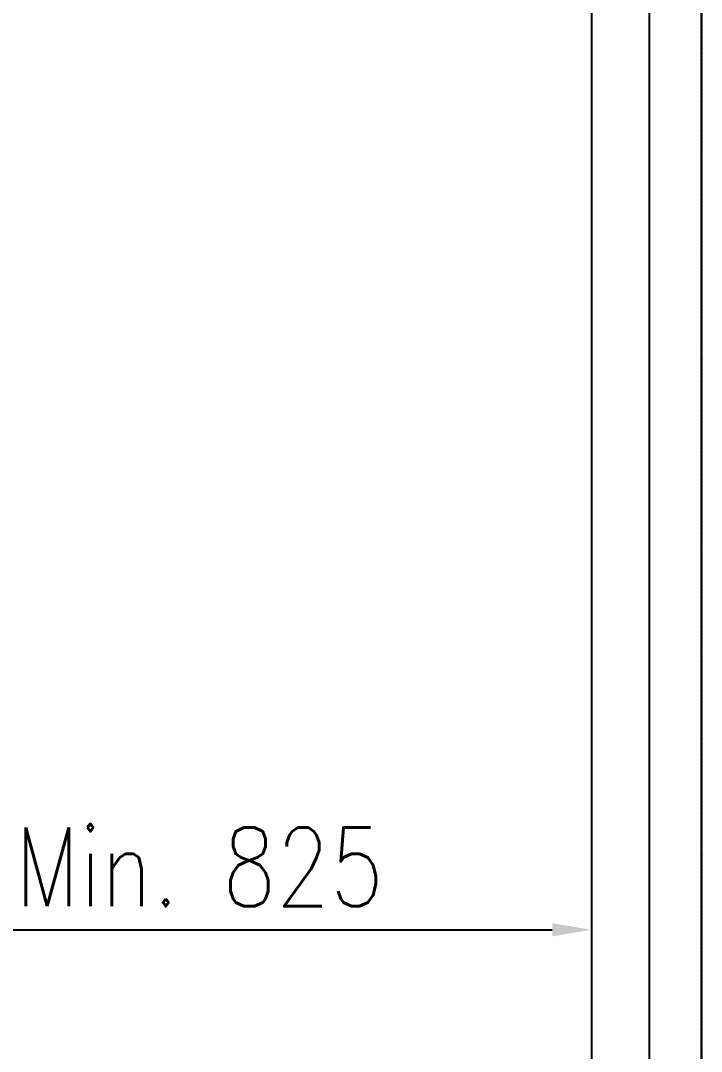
# Model space of a CAD drawing. Extents: x -599358 to 2865263, y -1062760 to 486533.
# Drawn here: x 349560 to 350861, y -699877 to -697909 of the extents above; entities that cross this region are included whole.
import ezdxf

# ---------------------------------------------------------------- set-up
doc = ezdxf.new("R2010")
doc.units = 0
doc.linetypes.add('DASH', pattern=[0.35, 0.25, -0.1])
doc.linetypes.add('DOTE', pattern=[2.42, 2, -0.2, 0.02, -0.2])
doc.layers.add('A-AXIS-DOTE', color=14, linetype='DOTE')
doc.layers.add('COLUMN', color=9, linetype='Continuous')
doc.styles.add('TH_GBDIM', font='romans.shx', dxfattribs={"width": 0.8, "bigfont": 'gbcbig.shx'})
doc.dimstyles.new('TH_GBDIM', dxfattribs={"dimscale": 30, "dimtxt": 3.5, "dimasz": 2.5, "dimexe": 2, "dimexo": 0, "dimgap": 1.5, "dimtad": 1, "dimdec": 0, "dimzin": 12, "dimdsep": 46, "dimtxsty": 'TH_GBDIM', "dimcen": 2.5, "dimclrd": 130, "dimclre": 130, "dimclrt": 3, "dimadec": 0, "dimazin": 3, "dimtfac": 0.714286, "dimtdec": 0, "dimtmove": 0, "dimatfit": 3, "dimfxl": 0, "dimtzin": 0, "dimlwd": -1, "dimlwe": -1, "dimarcsym": 0})

# ---------------------------------------------------------------- blocks, each defined once
blk = doc.blocks.new('*D1706')
at = {"color": 0, "transparency": 16777216}
for p, q in [((350650.6, -699197.5), (350650.6, -699704.5)), ((349153.1, -699286.7), (349153.1, -699704.5)), ((349228.1, -699644.5), (350575.6, -699644.5))]:
    blk.add_line(p, q, dxfattribs=at)
for points in [[(349228.1, -699632), (349228.1, -699657), (349153.1, -699644.5)], [(350575.6, -699632), (350575.6, -699657), (350650.6, -699644.5)]]:
    blk.add_solid(points, dxfattribs=at)
at = {"layer": 'Defpoints', "color": 0, "transparency": 16777216}
for p in [(350650.6, -699197.5), (349153.1, -699286.7), (350650.6, -699644.5)]:
    blk.add_point(p, dxfattribs=at)
at = {"color": 0, "transparency": 16777216, "insert": (349901.8, -699524.5), "char_height": 150, "attachment_point": 5, "style": 'TH_GBDIM'}
blk.add_mtext('Min. 825', dxfattribs=at)

msp = doc.modelspace()

# ---------------------------------------------------------------- linework, layer by layer
at = {"color": 6, "linetype": 'DASH'}
msp.add_lwpolyline([(350860.6, -701154.1), (341160.6, -701154.1), (341160.6, -694924), (350860.6, -694924), (350860.6, -701154.1)], dxfattribs=at)
at = {"layer": 'A-AXIS-DOTE'}
for p, q in [((350650.6, -694061.5), (350650.6, -701154.1)), ((350760.6, -694061.5), (350760.6, -701154.1))]:
    msp.add_line(p, q, dxfattribs=at)
at = {"layer": 'COLUMN'}
msp.add_line((350860.6, -701424), (350860.6, -694094), dxfattribs=at)

# ---------------------------------------------------------------- dimensions: what is measured, and where the dimension line sits
dim = msp.add_linear_dim(base=(350650.6, -699644.5), p1=(349153.1, -699286.7), p2=(350650.6, -699197.5), text='Min. 825', dimstyle='TH_GBDIM', override={"dimtxt": 5, "dimclrd": 0, "dimclre": 0, "dimclrt": 0})
dim.commit()
dim.dimension.update_dxf_attribs({"geometry": '*D1706', "text_midpoint": (349901.8, -699644.5), "dimtype": 160})

doc.saveas('drawing.dxf')
